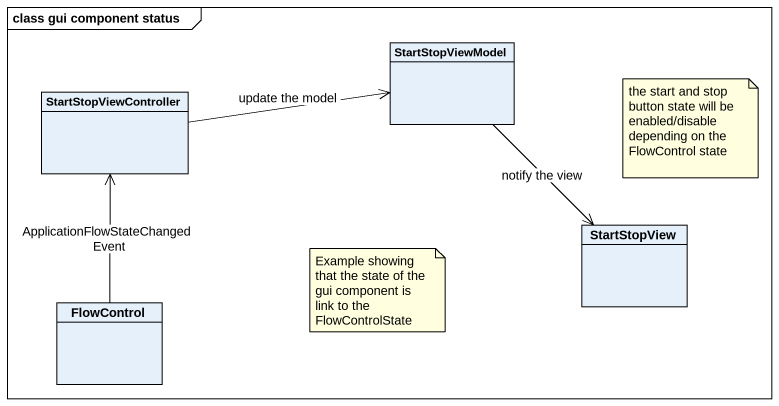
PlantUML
@startuml
mainframe class gui component status
hide circle
hide empty members
class StartStopViewModel
class StartStopViewController
class StartStopView
class FlowControl
StartStopViewModel --> StartStopView : notify the view
StartStopViewController -right-> StartStopViewModel : update the model
FlowControl -up-> StartStopViewController : ApplicationFlowStateChangedEvent
note as N1
  the start and stop button state will be enabled/disable depending on the FlowControl state
end note
note as N2
  Example showing that the state of the gui component is link to the FlowControlState
end note
@enduml
